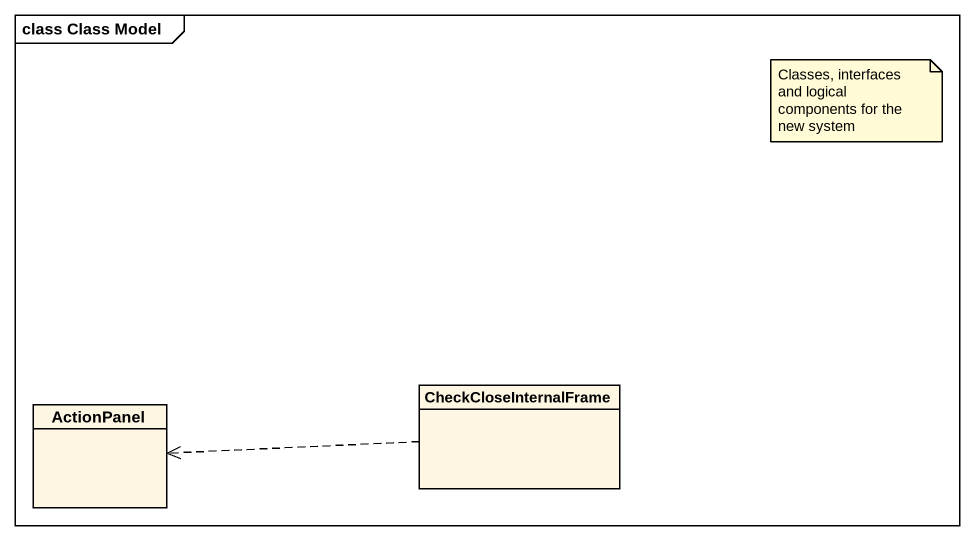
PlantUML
@startuml
mainframe class Class Model
hide circle
hide empty members
class ActionPanel
class CheckCloseInternalFrame
CheckCloseInternalFrame .left.> ActionPanel
note as N1
  Classes, interfaces and logical components for the new system
end note
@enduml
